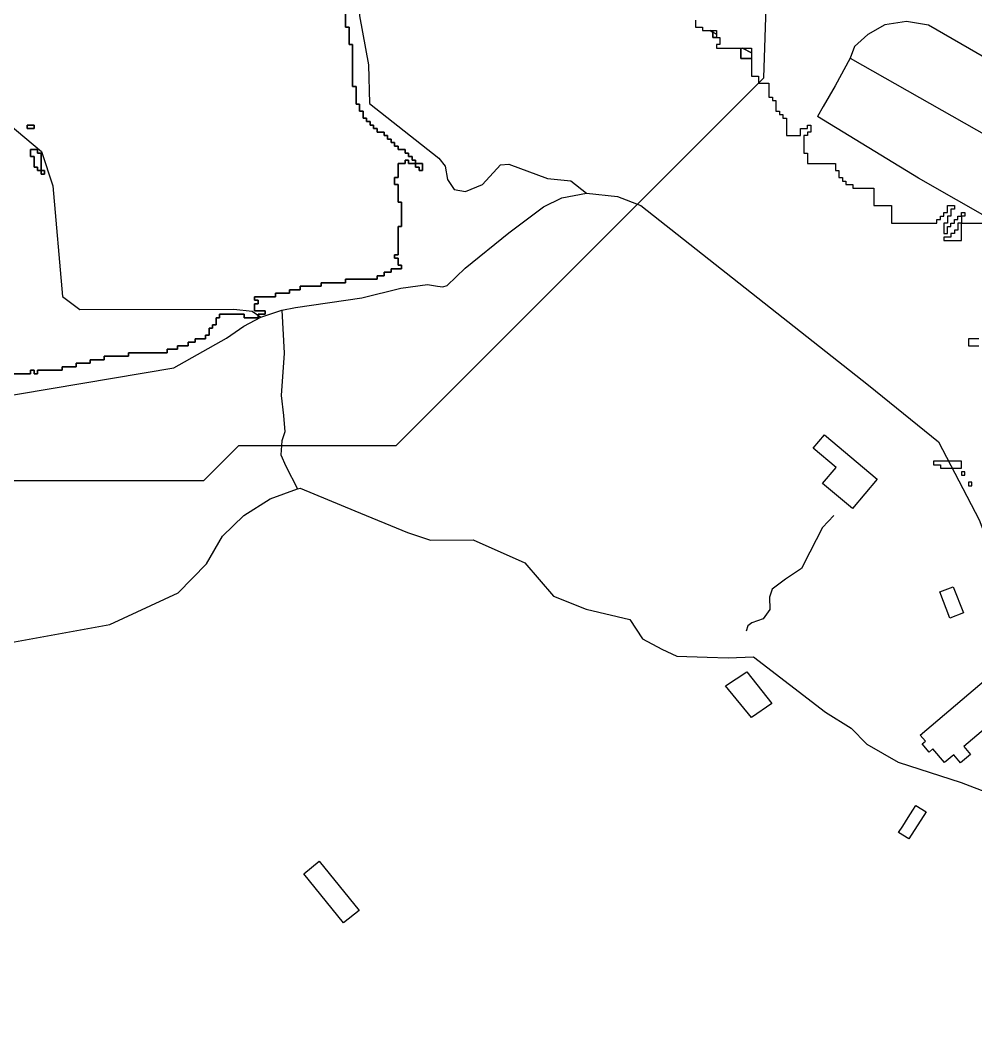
# Model space of a CAD drawing. Header units: metres. Extents: x 553506 to 563855, y 142925 to 150243.
# Drawn here: x 558270 to 558816, y 146393 to 146968 of the extents above; entities that cross this region are included whole.
import ezdxf

# ---------------------------------------------------------------- set-up
doc = ezdxf.new("R2010")
doc.units = ezdxf.units.M
for name, color, linetype in [('C-BUILDINGS', 8, 'Continuous'), ('C-FLOOD_ZONE_3', 150, 'Continuous'), ('C-ROADS', 33, 'Continuous'), ('C-WATERWAYS', 5, 'Continuous'), ('E-132KV-UGC-ALT', 8, 'Continuous')]:
    doc.layers.add(name, color=color, linetype=linetype)

msp = doc.modelspace()

# ---------------------------------------------------------------- linework, layer by layer
at = {"layer": 'C-BUILDINGS'}
for points in [[(558723.3504, 146723.4397), (558729.7459, 146731.0053), (558759.9128, 146705.6598), (558745.7664, 146688.9064), (558728.6511, 146703.2916), (558736.4093, 146712.4685), (558723.3504, 146723.4397)], [(558803.3118, 146644.2955), (558809.138, 146629.3279), (558801.4814, 146626.3644), (558795.6556, 146641.3209), (558803.3118, 146644.2955)], [(558699.6102, 146577.6292), (558688.0451, 146569.6592), (558673.0955, 146587.7286), (558685.3137, 146595.6075), (558699.6102, 146577.6292)], [(558777.9613, 146500.1821), (558772.1042, 146503.9299), (558774.4395, 146507.5636), (558777.6218, 146512.5257), (558780.2644, 146516.6252), (558782.0124, 146519.3504), (558787.8765, 146515.6028), (558777.9613, 146500.1821)], [(558463.7262, 146459.3849), (558454.855, 146452.2554), (558432.1492, 146480.348), (558441.0134, 146487.4773), (558463.7262, 146459.3849)]]:
    msp.add_lwpolyline(points, close=True, dxfattribs=at)
msp.add_lwpolyline([(558821.8573, 146563.5208), (558809.3525, 146552.9282), (558813.1836, 146548.4389), (558807.5342, 146543.6565), (558803.6008, 146548.2874), (558798.3264, 146543.8171), (558791.6791, 146551.6363), (558789.5938, 146549.869), (558785.6029, 146554.5537), (558787.3883, 146556.0669), (558784.4569, 146559.5045), (558828.6697, 146596.965)], dxfattribs=at)
at = {"layer": 'C-FLOOD_ZONE_3'}
for points in [[(558262.001, 146765.999), (558276.0006, 146765.9994), (558276.001, 146767.999), (558277.999, 146767.999), (558277.9994, 146765.9994), (558280.0006, 146765.9994), (558280.001, 146767.999), (558294.0006, 146767.9994), (558294.001, 146769.999), (558302.0006, 146769.9994), (558302.001, 146771.999), (558310.0006, 146771.9994), (558310.001, 146773.999), (558318.0006, 146773.9994), (558318.001, 146775.999), (558332.0006, 146775.9994), (558332.001, 146777.999), (558354.0006, 146777.9994), (558354.001, 146779.999), (558360.0006, 146779.9994), (558360.001, 146781.999), (558366.0006, 146781.9994), (558366.001, 146783.999), (558370.0006, 146783.9994), (558370.001, 146785.999), (558376.0006, 146785.9994), (558376.001, 146787.999), (558378.0006, 146787.9994), (558378.001, 146791.999), (558380.0006, 146791.9994), (558380.001, 146793.999), (558382.0006, 146793.9994), (558382.001, 146797.999), (558384.0006, 146797.9994), (558384.001, 146799.999), (558386, 146799.999), (558388, 146799.999), (558392, 146799.999), (558397.999, 146799.999), (558397.9994, 146797.9994), (558400, 146797.999), (558406.0006, 146797.9994), (558406.001, 146799.999), (558408, 146799.999), (558410.0006, 146799.9994), (558410.0006, 146802.0006), (558408, 146802.001), (558404.001, 146802.001), (558404.001, 146804), (558404.001, 146805.999), (558406.0006, 146805.9994), (558406.0006, 146808.0006), (558404.001, 146808.001), (558404.001, 146809.999), (558410, 146809.999), (558416.0006, 146809.9994), (558416.001, 146811.999), (558418, 146811.999), (558424.0006, 146811.9994), (558424.001, 146813.999), (558426, 146813.999), (558430.0006, 146813.9994), (558430.001, 146815.999), (558434, 146815.999), (558442.0006, 146815.9994), (558442.001, 146817.999), (558456.0006, 146817.9994), (558456.001, 146819.999), (558474.0006, 146819.9994), (558474.001, 146821.999), (558478.0006, 146821.9994), (558478.001, 146823.999), (558482.0006, 146823.9994), (558482.001, 146825.999), (558488.0006, 146825.9994), (558488.0006, 146828.0006), (558486.001, 146828.001), (558486.0006, 146832.0006), (558484.001, 146832.001), (558484.001, 146833.999), (558486.0006, 146833.9994), (558486.001, 146842), (558486.001, 146849.999), (558488.0006, 146849.9994), (558488.0006, 146864.0006), (558486.001, 146864.001), (558486.0006, 146874.0006), (558484.001, 146874.001), (558484.001, 146877.999), (558486.0006, 146877.9994), (558486.001, 146885.999), (558490.0006, 146885.9994), (558490.001, 146887.999), (558491.999, 146887.999), (558491.9994, 146885.9994), (558496, 146886), (558496.0006, 146888.0006), (558494.001, 146888.001), (558494.0006, 146890.0006), (558492.001, 146890.001), (558492.0006, 146892.0006), (558490.001, 146892.001), (558490.0006, 146894.0006), (558488, 146894.001), (558486.001, 146894.001), (558486.0006, 146896.0006), (558484.001, 146896.001), (558484.0006, 146898.0006), (558482.001, 146898.001), (558482.0006, 146900.0006), (558480.001, 146900.001), (558480.0006, 146902.0006), (558478.001, 146902.001), (558478.0006, 146904.0006), (558474.001, 146904.001), (558474.0006, 146906.0006), (558472.001, 146906.001), (558472.0006, 146908.0006), (558470.001, 146908.001), (558470.0006, 146910.0006), (558468.001, 146910.001), (558468.0006, 146912.0006), (558466.001, 146912.001), (558466.0006, 146916.0006), (558464.001, 146916.001), (558464.0006, 146920.0006), (558462.001, 146920.001), (558462.0006, 146930.0006), (558460.001, 146930.001), (558460.0006, 146954.0006), (558458.001, 146954.001), (558458.0006, 146964.0006), (558456.001, 146964.001), (558456.0006, 146978.0006)], [(558456.0006, 146978.0006), (558456.001, 146964.001), (558458.0006, 146964.0006), (558458.001, 146954.001), (558460.0006, 146954.0006), (558460.001, 146930.001), (558462.0006, 146930.0006), (558462.001, 146920.001), (558464.0006, 146920.0006), (558464.001, 146916.001), (558466.0006, 146916.0006), (558466.001, 146912.001), (558468.0006, 146912.0006), (558468.001, 146910.001), (558470.0006, 146910.0006), (558470.001, 146908.001), (558472.0006, 146908.0006), (558472.001, 146906.001), (558474.0006, 146906.0006), (558474.001, 146904.001), (558478.0006, 146904.0006), (558478.001, 146902.001), (558480.0006, 146902.0006), (558480.001, 146900.001), (558482.0006, 146900.0006), (558482.001, 146898.001), (558484.0006, 146898.0006), (558484.001, 146896.001), (558486.0006, 146896.0006), (558486.001, 146894.001), (558488, 146894.001), (558490.0006, 146894.0006), (558490.001, 146892.001), (558492.0006, 146892.0006), (558492.001, 146890.001), (558494.0006, 146890.0006), (558494.001, 146888.001), (558496.0006, 146888.0006), (558496, 146886), (558491.9994, 146885.9994), (558491.999, 146887.999), (558490.001, 146887.999), (558490.0006, 146885.9994), (558486.001, 146885.999), (558486.0006, 146877.9994), (558484.001, 146877.999), (558484.001, 146874.001), (558486.0006, 146874.0006), (558486.001, 146864.001), (558488.0006, 146864.0006), (558488.0006, 146849.9994), (558486.001, 146849.999), (558486.001, 146842), (558486.0006, 146833.9994), (558484.001, 146833.999), (558484.001, 146832.001), (558486.0006, 146832.0006), (558486.001, 146828.001), (558488.0006, 146828.0006), (558488.0006, 146825.9994), (558482.001, 146825.999), (558482.0006, 146823.9994), (558478.001, 146823.999), (558478.0006, 146821.9994), (558474.001, 146821.999), (558474.0006, 146819.9994), (558456.001, 146819.999), (558456.0006, 146817.9994), (558442.001, 146817.999), (558442.0006, 146815.9994), (558434, 146815.999), (558430.001, 146815.999), (558430.0006, 146813.9994), (558426, 146813.999), (558424.001, 146813.999), (558424.0006, 146811.9994), (558418, 146811.999), (558416.001, 146811.999), (558416.0006, 146809.9994), (558410, 146809.999), (558404.001, 146809.999), (558404.001, 146808.001), (558406.0006, 146808.0006), (558406.0006, 146805.9994), (558404.001, 146805.999), (558404.001, 146804), (558404.001, 146802.001), (558408, 146802.001), (558410.0006, 146802.0006), (558410.0006, 146799.9994), (558408, 146799.999), (558406.001, 146799.999), (558406.0006, 146797.9994), (558400, 146797.999), (558397.9994, 146797.9994), (558397.999, 146799.999), (558392, 146799.999), (558388, 146799.999), (558386, 146799.999), (558384.001, 146799.999), (558384.0006, 146797.9994), (558382.001, 146797.999), (558382.0006, 146793.9994), (558380.001, 146793.999), (558380.0006, 146791.9994), (558378.001, 146791.999), (558378.0006, 146787.9994), (558376.001, 146787.999), (558376.0006, 146785.9994), (558370.001, 146785.999), (558370.0006, 146783.9994), (558366.001, 146783.999), (558366.0006, 146781.9994), (558360.001, 146781.999), (558360.0006, 146779.9994), (558354.001, 146779.999), (558354.0006, 146777.9994), (558332.001, 146777.999), (558332.0006, 146775.9994), (558318.001, 146775.999), (558318.0006, 146773.9994), (558310.001, 146773.999), (558310.0006, 146771.9994), (558302.001, 146771.999), (558302.0006, 146769.9994), (558294.001, 146769.999), (558294.0006, 146767.9994), (558280.001, 146767.999), (558280.0006, 146765.9994), (558277.9994, 146765.9994), (558277.999, 146767.999), (558276.001, 146767.999), (558276.0006, 146765.9994), (558262.001, 146765.999)], [(558656, 146968), (558656, 146964), (558660, 146964), (558660, 146962), (558664.3296, 146962), (558666, 146961.1038), (558666, 146958), (558668, 146958), (558670, 146958), (558670, 146954), (558668, 146954), (558668, 146952), (558678, 146952), (558680, 146952), (558682, 146952), (558682, 146946), (558688, 146946), (558688, 146936), (558692, 146936), (558692, 146932), (558698, 146932), (558698, 146924), (558700, 146924), (558700, 146922), (558702, 146922), (558702, 146916), (558704, 146916), (558704, 146914), (558706, 146914), (558706, 146912), (558708, 146912), (558708, 146906), (558708, 146902), (558712, 146902), (558716, 146902), (558716, 146906), (558720, 146906), (558720, 146908), (558722, 146908), (558722, 146904), (558720, 146904), (558720, 146902), (558718, 146902), (558718, 146896), (558718, 146892), (558720, 146892), (558720, 146886), (558736, 146886), (558736, 146882), (558738, 146882), (558738, 146878), (558740, 146878), (558740, 146876), (558742, 146876), (558742, 146874), (558746, 146874), (558746, 146872), (558758, 146872), (558758, 146862), (558768, 146862), (558768, 146852), (558794, 146852), (558794, 146854), (558796, 146854), (558796, 146856), (558798, 146856), (558798, 146858), (558800, 146858), (558800, 146862), (558804, 146862), (558804, 146860), (558802, 146860), (558802, 146856), (558800, 146856), (558800, 146852), (558798, 146852), (558798, 146846), (558800, 146846), (558800, 146850), (558802, 146850), (558802, 146852), (558804, 146852), (558804, 146854), (558806, 146854), (558806, 146856), (558808, 146856), (558808, 146852), (558820, 146852)], [(558818, 146786), (558812, 146786), (558812, 146782), (558818, 146782)]]:
    msp.add_lwpolyline(points, dxfattribs=at)
for points in [[(558666, 146961.1038), (558664.3296, 146962), (558666, 146962), (558666, 146961.1038)], [(558666, 146962), (558668, 146962), (558668, 146960.0308), (558666, 146961.1038), (558666, 146962)], [(558666, 146958), (558666, 146961.1038), (558668, 146960.0308), (558668, 146958), (558666, 146958)], [(558682, 146946), (558682, 146952), (558682.9682, 146952), (558688, 146949.3004), (558688, 146946), (558682, 146946)], [(558688, 146952), (558688, 146949.3004), (558682.9682, 146952), (558688, 146952)], [(558274.001, 146907.999), (558277.999, 146907.999), (558277.999, 146906.001), (558276, 146906.001), (558274.001, 146906.001), (558274.001, 146907.999)], [(558274.001, 146906.001), (558276, 146906.001), (558277.999, 146906.001), (558277.999, 146907.999), (558274.001, 146907.999), (558274.001, 146906.001)], [(558281.999, 146890), (558281.999, 146888), (558282, 146882), (558280.001, 146882.001), (558280.0006, 146884.0006), (558278.001, 146884.001), (558278.001, 146886), (558278.0006, 146890.0006), (558276.001, 146890.001), (558276.001, 146893.999), (558278, 146893.999), (558279.999, 146893.999), (558279.9994, 146891.9994), (558281.999, 146891.999), (558281.999, 146890)], [(558282, 146882), (558281.999, 146888), (558281.999, 146890), (558281.999, 146891.999), (558279.9994, 146891.9994), (558279.999, 146893.999), (558278, 146893.999), (558276.001, 146893.999), (558276.001, 146890.001), (558278.0006, 146890.0006), (558278.001, 146886), (558278.001, 146884.001), (558280.0006, 146884.0006), (558280.001, 146882.001), (558282, 146882)], [(558495.9994, 146883.9994), (558497.999, 146883.999), (558497.9994, 146881.9994), (558500.0006, 146881.9994), (558500.0006, 146886.0006), (558496, 146886), (558495.9994, 146883.9994)], [(558495.9994, 146883.9994), (558496, 146886), (558500.0006, 146886.0006), (558500.0006, 146881.9994), (558497.9994, 146881.9994), (558497.999, 146883.999), (558495.9994, 146883.9994)], [(558283.999, 146880.001), (558282.001, 146880.001), (558282, 146882), (558283.999, 146881.999), (558283.999, 146880.001)], [(558282.001, 146880.001), (558283.999, 146880.001), (558283.999, 146881.999), (558282, 146882), (558282.001, 146880.001)], [(558810, 146858), (558810, 146856), (558808, 146856), (558808, 146858), (558810, 146858)], [(558806, 146852), (558806, 146848), (558804, 146848), (558804, 146846), (558802, 146846), (558802, 146844), (558798, 146844), (558798, 146842), (558808, 146842), (558808, 146852), (558806, 146852)], [(558796, 146714), (558796, 146712), (558808, 146712), (558808, 146716), (558792, 146716), (558792, 146714), (558796, 146714)], [(558810, 146710), (558808, 146710), (558808, 146708), (558810, 146708), (558810, 146710)], [(558814, 146704), (558812, 146704), (558812, 146702), (558814, 146702), (558814, 146704)]]:
    msp.add_lwpolyline(points, close=True, dxfattribs=at)
at = {"layer": 'C-ROADS'}
for points in [[(558839.6235, 146935.929), (558789.2634, 146965.1129), (558776.7052, 146967.1399), (558764.2746, 146965.2644), (558754.5568, 146959.7776), (558746.8676, 146952.9066), (558744.428, 146946.3202), (558735.9046, 146930.464), (558728.9864, 146918.5528), (558725.6894, 146913.0084)], [(558744.428, 146946.3202), (558842.2215, 146890.7999)], [(558847.296, 146841.34), (558783.5185, 146877.6885), (558725.6894, 146913.0084)]]:
    msp.add_lwpolyline(points, dxfattribs=at)
at = {"layer": 'C-WATERWAYS'}
for points in [[(557681.3523, 147728.7792), (557740.153, 147676.5276), (557815.6804, 147639.4595), (557887.2399, 147577.0727), (557922.6278, 147554.443), (557978.501, 147517.7301), (558022.2909, 147473.1445), (558044.2707, 147446.397), (558070.9203, 147378.1012), (558097.412, 147349.4893), (558118.92, 147312.4325), (558129.0524, 147271.9649), (558125.619, 147201.7862), (558082.7812, 147140.5785), (558081.3973, 147118.0649), (558134.1177, 147061.9796), (558142.5394, 147041.8937), (558168.5629, 147034.9151), (558215.1989, 147001.6262), (558224.8733, 146940.8773), (558282.1634, 146892.9587)], [(558523.1, 147377.1327), (558506.3504, 147349.3923), (558452.9325, 147261.6553), (558448.1067, 147233.8155), (558453.0053, 147191.5175), (558464.028, 146970.3966), (558469.0935, 146942.4167)], [(558469.0935, 146942.4167), (558469.776, 146920.2895), (558509.2926, 146889.1764), (558512.8912, 146884.5016), (558514.187, 146876.9511), (558518.1448, 146871.2857), (558524.4701, 146870.0229), (558534.3726, 146874.068), (558544.5658, 146885.2341), (558549.3223, 146885.6369), (558571.4411, 146877.438), (558584.8486, 146876.2157), (558593.8037, 146869.0463)], [(558282.1634, 146892.9587), (558288.7653, 146873.4067), (558294.3162, 146810.1269), (558304.1544, 146802.6503), (558392.1864, 146802.8259), (558402.6454, 146801.7571), (558407.508, 146798.2676)], [(558407.508, 146798.2676), (558419.6145, 146802.2803), (558427.3771, 146803.8441), (558465.2665, 146809.4088), (558487.6345, 146814.8957), (558502.9124, 146816.9697), (558508.635, 146815.9777), (558511.6161, 146815.6801), (558514.0808, 146816.4796), (558524.4219, 146826.259), (558549.27, 146846.5474), (558569.1992, 146861.2639), (558579.6435, 146866.5613), (558593.8037, 146869.0463)], [(558593.8037, 146869.0463), (558611.4028, 146867.2746), (558624.6877, 146862.0976), (558754.9853, 146759.4427), (558794.9957, 146727.1561), (558818.0729, 146682.5598), (558823.2993, 146668.8981), (558848.128, 146605.4353), (558875.7332, 146559.3988), (558901.0145, 146509.1503), (558904.7922, 146501.6432)], [(558234.4147, 146748.6817), (558357.9546, 146769.3384), (558387.922, 146786.2334), (558397.7989, 146793.1602), (558407.508, 146798.2676)], [(558419.6145, 146802.2803), (558420.9433, 146777.7801), (558419.201, 146753.5524), (558420.464, 146742.072), (558421.3116, 146732.7269), (558419.6588, 146727.5896), (558419.1128, 146719.6706), (558421.8052, 146713.0869), (558428.4841, 146700.1374)], [(558264.746, 146612.3413), (558321.1996, 146622.784), (558360.2537, 146640.749), (558376.5509, 146657.4118), (558385.6635, 146673.2632), (558397.9022, 146685.0152), (558412.9212, 146694.5935), (558428.4841, 146700.1374), (558430.0126, 146700.6854), (558461.2296, 146687.7247), (558491.4749, 146675.2128), (558504.5713, 146670.9423), (558529.0213, 146671.0733), (558558.418, 146657.968), (558574.7955, 146638.9295), (558593.5715, 146631.451), (558618.5753, 146625.6563), (558625.6811, 146614.5232), (558636.7457, 146608.5765), (558645.2657, 146604.6436), (558662.6913, 146603.9908), (558674.7053, 146603.7608), (558689.0971, 146604.2052), (558730.2913, 146572.5557), (558744.9789, 146563.4266), (558753.9635, 146554.4219), (558771.786, 146544.0988), (558807.9103, 146532.3936), (558843.1818, 146518.8704)], [(558735.0306, 146684.8907), (558728.6386, 146678.1155), (558721.4486, 146664.1258), (558716.5852, 146654.7267), (558707.499, 146648.6919), (558699.8458, 146642.9017), (558698.3365, 146638.3364), (558698.5522, 146631.3535), (558694.6021, 146625.8892), (558688.2802, 146623.6349), (558685.8579, 146621.9129), (558684.9093, 146618.8897)]]:
    msp.add_lwpolyline(points, dxfattribs=at)
at = {"layer": 'E-132KV-UGC-ALT'}
msp.add_lwpolyline([(557225, 145935), (557255, 145985), (557255, 146035), (557265, 146045), (557335, 146045), (557345, 146055), (557545, 146055), (557865, 146385), (557865, 146425), (557885, 146455), (557835, 146505), (557865, 146545), (557865, 146605), (557985, 146725), (558025, 146735), (558065, 146705), (558375, 146705), (558395, 146725), (558485, 146725), (558695, 146935), (558705, 147235)], dxfattribs=at)

doc.saveas('drawing.dxf')
